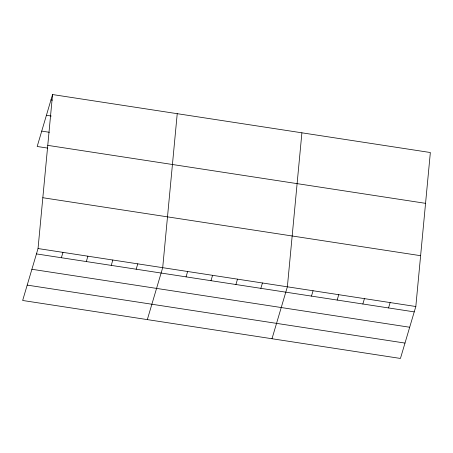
<?xml version="1.0" encoding="UTF-8"?>
<svg xmlns="http://www.w3.org/2000/svg" width="453" height="453" viewBox="0 0 453 453"><rect width="100%" height="100%" fill="white"/><g stroke="black" fill="none" stroke-linecap="round" stroke-linejoin="round"><path stroke-width="0.68" d="M38.035 248.544L52.559 94.552L430.35 152.525L415.82 306.517L400.441 358.448L22.65 300.475L38.035 248.544L415.82 306.517M177.231 113.686L162.701 267.672L147.321 319.608M301.902 132.814L287.372 286.806L271.993 338.736M52.559 94.552L37.18 146.483L47.565 148.08M61.376 257.734L62.967 252.366M86.313 261.557L87.899 256.194M111.245 265.384L112.837 260.022M136.177 269.212L137.769 263.85M186.047 276.862L187.638 271.5M210.985 280.69L212.57 275.328M235.917 284.518L237.508 279.15M260.849 288.34L262.44 282.978M311.471 296.109L313.063 290.747M337.162 300.05L338.753 294.688M362.853 303.997L364.444 298.629M388.544 307.938L390.129 302.57M50.974 99.915L52.355 100.13M46.421 115.283L51.268 116.03M41.733 131.115L49.349 132.287M47.769 145.368L425.554 203.34M42.825 197.723L420.616 255.696M36.444 253.906L414.235 311.879M31.891 269.275L409.682 327.247M27.203 285.107L404.988 343.08"/></g></svg>
